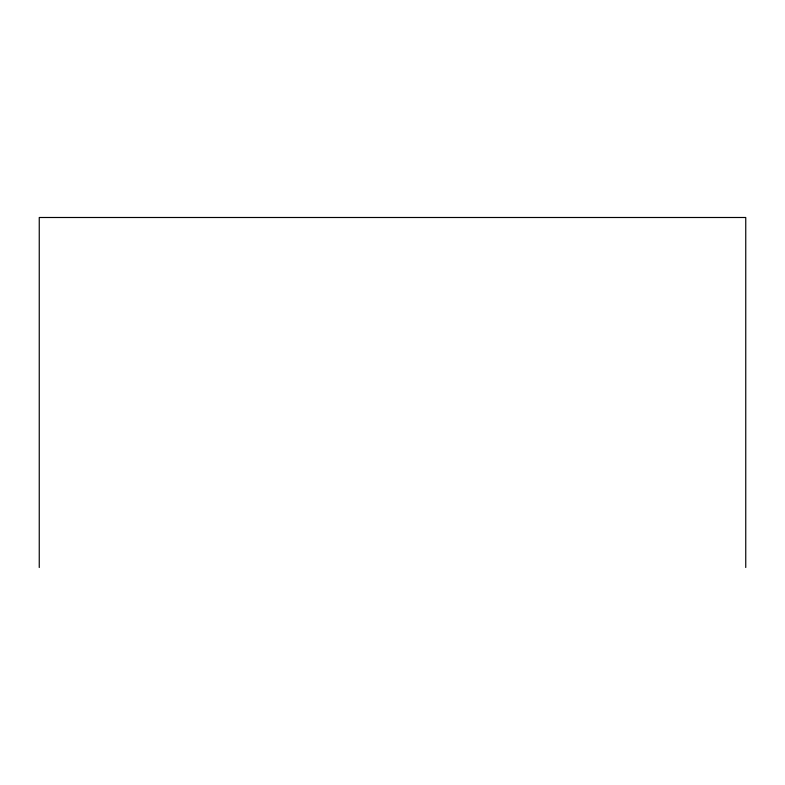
<?xml version="1.0" encoding="UTF-8"?>
<svg xmlns="http://www.w3.org/2000/svg" width="785" height="785" viewBox="0 0 785 785"><rect width="100%" height="100%" fill="white"/><g stroke="black" fill="none" stroke-linecap="round" stroke-linejoin="round"><path stroke-width="1.18" d="M745.75 567.506L745.75 217.494L39.25 217.494L39.25 567.506"/></g></svg>
